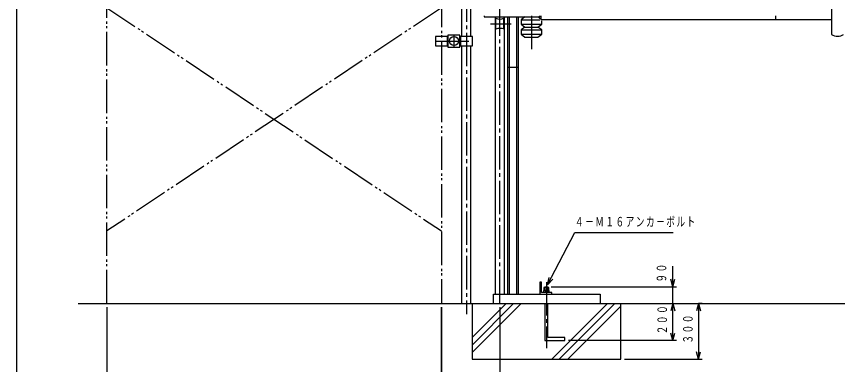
# Model space of a CAD drawing. Units: millimetres, scale not verified. Extents: x -7966 to 7694, y -5537 to 5506.
# Drawn here: x -7966 to -3546, y -3232 to -1360 of the extents above; entities that cross this region are included whole.
import ezdxf

# ---------------------------------------------------------------- set-up
doc = ezdxf.new("R2010")
doc.units = ezdxf.units.MM
doc.header["$LTSCALE"] = 20
doc.linetypes.add('CHAIN2', pattern=[12, 9, -1, 1, -1])
doc.linetypes.add('DOUBLE_CHAIN2', pattern=[12.8, 9, -1, 0.6, -0.6, 0.6, -1])
doc.layers.add('0-0_1', color=1, linetype='Continuous')
doc.styles.add('ＭＳ ゴシック', font='')
doc.styles.get('ＭＳ ゴシック').set_extended_font_data('MS Gothic')

# ---------------------------------------------------------------- blocks, each defined once
blk = doc.blocks.new('D0')
at = {"layer": '0-0_1', "color": 4}
blk.add_line((3046.59, 3016.66), (3046.59, 2506.82), dxfattribs=at)
blk = doc.blocks.new('D2')
at = {"layer": '0-0_1', "color": 4}
blk.add_line((2731.59, 3016.66), (2731.59, 2348.78), dxfattribs=at)
blk = doc.blocks.new('D3')
at = {"layer": '0-0_1', "color": 4}
for p, q in [((931.59, 3016.66), (931.59, 2348.78)), ((2731.59, 2348.78), (2731.59, 3016.66)), ((931.59, 2368.78), (971.59, 2379.5)), ((2731.59, 2368.78), (931.59, 2368.78)), ((931.59, 2368.78), (971.59, 2358.06)), ((2731.59, 2368.78), (2691.59, 2379.5)), ((2731.59, 2368.78), (2691.59, 2358.06))]:
    blk.add_line(p, q, dxfattribs=at)
at = {"layer": '0-0_1', "color": 7, "insert": (1743.59, 2398.78), "char_height": 51.32, "attachment_point": 7, "style": 'ＭＳ ゴシック'}
blk.add_mtext('\\T1.17;\\W0.65;１８００', dxfattribs=at)
blk = doc.blocks.new('D5')
at = {"layer": '0-0_1', "color": 4}
for p, q in [((4115, 3036.66), (4104.28, 2996.66)), ((4115, 3036.66), (4125.72, 2996.66)), ((4115, 2736.66), (4104.28, 2776.66)), ((4115, 2736.66), (4125.72, 2776.66)), ((3716.59, 2736.66), (4135, 2736.66))]:
    blk.add_line(p, q, dxfattribs=at)
blk.add_lwpolyline([(4135, 3036.66), (4115, 3036.66), (4115, 2736.66)], dxfattribs=at)
at = {"layer": '0-0_1', "color": 7, "insert": (4085, 2820.66), "char_height": 51.32, "attachment_point": 7, "rotation": 90, "style": 'ＭＳ ゴシック'}
blk.add_mtext('\\T1.17;\\W0.65;３００', dxfattribs=at)
blk = doc.blocks.new('D6')
at = {"layer": '0-0_1', "color": 4}
for p, q in [((3976.82, 3036.66), (3966.1, 2996.66)), ((3976.82, 2836.66), (3976.82, 3036.66)), ((3976.82, 3036.66), (3987.53, 2996.66)), ((3976.82, 2836.66), (3966.1, 2876.66)), ((3976.82, 2836.66), (3987.53, 2876.66)), ((3996.82, 2836.66), (3416.59, 2836.66))]:
    blk.add_line(p, q, dxfattribs=at)
at = {"layer": '0-0_1', "color": 7, "insert": (3946.82, 2870.66), "char_height": 51.32, "attachment_point": 7, "rotation": 90, "style": 'ＭＳ ゴシック'}
blk.add_mtext('\\T1.17;\\W0.65;２００', dxfattribs=at)
blk = doc.blocks.new('D7')
at = {"layer": '0-0_1', "color": 4}
for p, q in [((3976.82, 3036.66), (3976.82, 3236.9)), ((3976.82, 3126.46), (3966.1, 3166.46)), ((3976.82, 3126.46), (3987.53, 3166.46)), ((3322.99, 3126.46), (3996.82, 3126.46))]:
    blk.add_line(p, q, dxfattribs=at)
at = {"layer": '0-0_1', "color": 7, "insert": (3942.91, 3148.9), "char_height": 51.32, "attachment_point": 7, "rotation": 90, "style": 'ＭＳ ゴシック'}
blk.add_mtext('\\T1.17;\\W0.65;９０', dxfattribs=at)
blk = doc.blocks.new('D26')
at = {"layer": '0-0_1', "color": 4}
for q in [(3312.31, 3176.4), (3331.31, 3166.49)]:
    blk.add_line((3303.31, 3135.98), q, dxfattribs=at)
blk.add_lwpolyline([(3303.31, 3135.98), (3450.29, 3417.69), (3978.29, 3417.69)], dxfattribs=at)
at = {"layer": '0-0_1', "color": 7, "insert": (3450.29, 3447.69), "char_height": 51.32, "attachment_point": 7, "style": 'ＭＳ ゴシック'}
blk.add_mtext('\\T1.17;\\W0.65;４－Ｍ１６アンカ－ボルト', dxfattribs=at)

msp = doc.modelspace()

# ---------------------------------------------------------------- linework, layer by layer
at = {"layer": '0-0_1', "color": 2, "linetype": 'CHAIN2'}
for p, q in [((-5543.41, 2631.86), (-5543.41, -2960.96)), ((-5363.41, -2903.34), (-5363.41, 2631.86)), ((-5193.41, -1356.88), (-5193.41, -1535.39)), ((-5413.41, -1398.88), (-5303.56, -1398.88)), ((-5710.91, -1492.34), (-5510.91, -1492.34)), ((-5610.91, -1459.84), (-5610.91, -1524.84)), ((-5113.41, -2788.34), (-5113.41, -3143.35))]:
    msp.add_line(p, q, dxfattribs=at)
at = {"layer": '0-0_1', "color": 2, "linetype": 'DOUBLE_CHAIN2'}
for p, q in [((-7478.41, -2903.34), (-7478.41, 2346.66)), ((-5678.41, 2346.66), (-5678.41, -2903.34)), ((-5678.41, -1313.34), (-7478.41, -2513.34)), ((-7478.41, -1313.34), (-5678.41, -2513.34))]:
    msp.add_line(p, q, dxfattribs=at)
at = {"layer": '0-0_1'}
for p, q in [((-5567.71, -1467.34), (-5567.71, 82.66)), ((-5519.11, -1467.34), (-5519.11, 82.66)), ((-3578.41, -766.88), (-3578.41, -1457.31)), ((-5387.71, -2853.34), (-5387.71, -1362.88)), ((-5339.11, -2853.34), (-5339.11, -1362.88)), ((-5319.91, -2853.34), (-5319.91, -1362.88)), ((-5310.91, -2853.34), (-5310.91, -1362.88)), ((-5272.91, -2853.34), (-5272.91, -1362.88)), ((-5263.91, -2853.34), (-5263.91, -1362.88)), ((-5143.41, -1374.13), (-5158.41, -1362.88)), ((-5385.41, -1427.38), (-5385.41, -1370.38)), ((-5341.41, -1427.38), (-5341.41, -1370.38)), ((-5248.41, -1377.88), (-5148, -1377.88)), ((-5248.41, -1401.88), (-5138.41, -1401.88)), ((-3878.41, -1376.88), (-3578.41, -1376.88)), ((-5248.41, -1431.88), (-5138.41, -1431.88)), ((-5248.41, -1455.88), (-5138.41, -1455.88)), ((-5228.41, -1416.88), (-5158.41, -1416.88)), ((-5567.71, -2903.34), (-5567.71, -1517.34)), ((-5519.11, -2903.34), (-5519.11, -1517.34)), ((-5319.91, -1633.34), (-5263.91, -1633.34)), ((-5121.41, -2815.14), (-5105.41, -2815.14)), ((-5120.34, -2829.49), (-5120.34, -2818.34)), ((-5106.48, -2829.49), (-5106.48, -2818.34)), ((-5120.34, -2833.2), (-5120.34, -2844.34)), ((-5106.48, -2833.2), (-5106.48, -2844.34))]:
    msp.add_line(p, q, dxfattribs=at)
at = {"layer": '0-0_1', "color": 2}
for p, q in [((-5119.81, -2818.34), (-5119.81, -2813.54)), ((-5107.01, -2818.34), (-5107.01, -2813.54)), ((-5329.41, -2903.34), (-5513.41, -3087.34)), ((-5289.41, -2903.34), (-5513.41, -3127.34)), ((-5249.41, -2903.34), (-5513.41, -3167.34)), ((-4783.76, -2903.34), (-5083.41, -3202.99)), ((-4744.94, -2903.34), (-5044.94, -3203.34)), ((-4713.41, -2918.18), (-4998.57, -3203.34))]:
    msp.add_line(p, q, dxfattribs=at)
at = {"layer": '0-0_1', "color": 7}
msp.add_lwpolyline([(-7965.7, -5537.19), (7694.3, -5537.19), (7694.3, 5506.01), (-7965.7, 5506.01)], close=True, dxfattribs=at)
at = {"layer": '0-0_1'}
for points in [[(-5448.41, -1356.88), (-5448.41, -1362.88), (-5148.41, -1362.88), (-5148.41, -1356.88)], [(-5228.41, -1362.88), (-5248.41, -1377.88), (-5248.41, -1401.88), (-5228.41, -1416.88), (-5248.41, -1431.88), (-5248.41, -1455.88), (-5228.41, -1470.88), (-5158.41, -1470.88), (-5138.41, -1455.88), (-5138.41, -1431.88), (-5158.41, -1416.88), (-5138.41, -1401.88), (-5138.41, -1382.88)], [(-5143.41, -1356.88), (-5143.41, -1376.88), (-3878.41, -1376.88), (-3878.41, -1356.88)], [(-5102.77, -2831.34), (-5099.55, -2829.48), (-5099.55, -2818.34), (-5127.26, -2818.34), (-5127.26, -2829.49), (-5124.05, -2831.34)], [(-5121.41, -2818.34), (-5121.41, -2815.14), (-5119.81, -2813.54), (-5107.01, -2813.54), (-5105.41, -2815.14), (-5105.41, -2818.34)], [(-5398.41, -2903.34), (-5398.41, -2853.34), (-4823.41, -2853.34), (-4823.41, -2903.34)]]:
    msp.add_lwpolyline(points, dxfattribs=at)
for points in [[(-5710.91, -1467.34), (-5710.91, -1517.34), (-5645.91, -1517.34), (-5645.91, -1467.34)], [(-5643.41, -1459.84), (-5643.41, -1524.84), (-5578.41, -1524.84), (-5578.41, -1459.84)], [(-5575.91, -1467.34), (-5575.91, -1517.34), (-5510.91, -1517.34), (-5510.91, -1467.34)], [(-5127.26, -2833.2), (-5124.05, -2831.34), (-5102.77, -2831.34), (-5099.55, -2833.2), (-5099.55, -2844.34), (-5127.26, -2844.34)]]:
    msp.add_lwpolyline(points, close=True, dxfattribs=at)
at = {"layer": '0-0_1', "color": 2}
for points in [[(-5083.41, -2853.34), (-5083.41, -2844.34), (-5139.41, -2844.34), (-5139.41, -2788.34), (-5148.41, -2788.34), (-5148.41, -2853.34)], [(-7633.45, -2903.34), (-728.41, -2903.34), (5478.52, -2903.34)], [(-5513.41, -2903.34), (-5513.41, -3203.34), (-4713.41, -3203.34), (-4713.41, -2903.34)], [(-5121.41, -2903.34), (-5121.41, -3103.34), (-5013.41, -3103.34), (-5013.41, -3087.34), (-5105.41, -3087.34), (-5105.41, -2903.34)]]:
    msp.add_lwpolyline(points, dxfattribs=at)
at = {"layer": '0-0_1'}
msp.add_circle((-5610.91, -1492.34), 24.3, dxfattribs=at)
for centre, radius, start, end in [((-5363.41, -1313.88), 60, 248.72505, 291.27495), ((-5363.41, -1483.88), 60, 66.1086, 111.2746), ((-3545.91, -1406.88), 60, 237.20283, 302.79717), ((-5126.38, -2822.04), 9.59, 284.06265, 309.06444), ((-5126.38, -2840.64), 9.59, 50.93556, 75.93735), ((-5113.41, -2817.49), 13.86, 240.00058, 299.99942), ((-5113.41, -2845.2), 13.86, 60.00058, 119.99942), ((-5100.44, -2822.04), 9.59, 230.93359, 255.9333), ((-5100.44, -2840.64), 9.59, 104.0667, 129.06641)]:
    msp.add_arc(centre, radius, start, end, dxfattribs=at)

# ---------------------------------------------------------------- block references
for name in ['D26', 'D7', 'D6', 'D5', 'D3', 'D2', 'D0']:
    msp.add_blockref(name, (-8410, -5940), dxfattribs=at)

doc.saveas('drawing.dxf')
